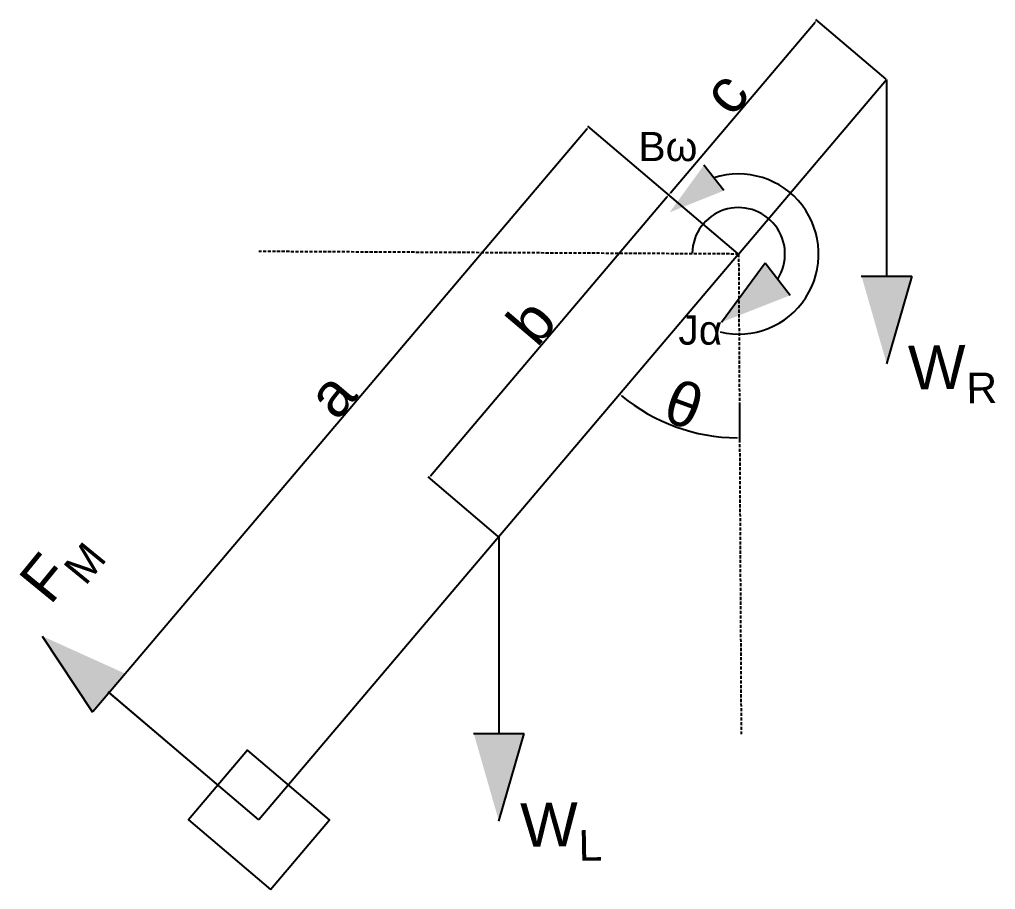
# Model space of a CAD drawing. Header units: millimetres. Extents: x 1522 to 6010, y 844 to 2010.
# Drawn here: x 2940 to 3944, y 1116 to 2010 of the extents above; entities that cross this region are included whole.
import ezdxf

# ---------------------------------------------------------------- set-up
doc = ezdxf.new("R2010")
doc.units = ezdxf.units.MM
doc.linetypes.add('LÍNEAS_OCULTAS2', pattern=[4.7625, 3.175, -1.5875])
doc.styles.get("Standard").update_dxf_attribs({"font": 'arial.ttf'})
doc.dimstyles.new('ISO-25', dxfattribs={"dimtxt": 2.5, "dimasz": 2.5, "dimexe": 1.25, "dimexo": 0.625, "dimtad": 1, "dimtxsty": 'Standard', "dimcen": 2.5, "dimadec": 0, "dimazin": 0, "dimtfac": 1, "dimtmove": 0, "dimatfit": 3, "dimfxl": 1, "dimarcsym": 0})

# ---------------------------------------------------------------- blocks, each defined once
blk = doc.blocks.new('*D62')
at = {"color": 0, "lineweight": -2, "transparency": 16777216}
blk.add_line((3680.3, 1613.2), (3680.5, 1578.9), dxfattribs=at)
blk.add_arc((3679.4, 1769.1), 188.9, 230.4512, 269.5717, dxfattribs=at)
at = {"color": 0, "transparency": 16777216}
for points in [[(3558.9, 1623.1), (3559.4, 1623.8), (3557.2, 1625)], [(3678, 1580.6), (3678, 1579.8), (3680.5, 1580.2)]]:
    blk.add_solid(points, dxfattribs=at)
at = {"layer": 'Defpoints', "color": 0, "transparency": 16777216}
for p in [(3679.4, 1769.1), (3679.4, 1769.1), (3680.3, 1613.8), (3594.4, 1600.4), (3186.2, 1187.6)]:
    blk.add_point(p, dxfattribs=at)
at = {"color": 0, "transparency": 16777216, "insert": (3623, 1614), "char_height": 2.5, "attachment_point": 5, "rotation": 340.0114}
blk.add_mtext('{\\H18x;θ}', dxfattribs=at)
blk = doc.blocks.new('*D63')
at = {"color": 0, "lineweight": -2, "transparency": 16777216}
for p, q in [((3033.7, 1320.3), (3523.7, 1898)), ((3678.9, 1769.5), (3524.3, 1900.7)), ((3185.7, 1188), (3031.1, 1319.2))]:
    blk.add_line(p, q, dxfattribs=at)
at = {"color": 0, "transparency": 16777216}
for points in [[(3523.4, 1898.2), (3524, 1897.7), (3525.3, 1899.9)], [(3033.3, 1320.6), (3034, 1320), (3032, 1318.4)]]:
    blk.add_solid(points, dxfattribs=at)
at = {"layer": 'Defpoints', "color": 0, "transparency": 16777216}
for p in [(3525.3, 1899.9), (3679.4, 1769.1), (3186.2, 1187.6)]:
    blk.add_point(p, dxfattribs=at)
at = {"color": 0, "transparency": 16777216, "insert": (3260.8, 1624.3), "char_height": 2.5, "attachment_point": 5, "rotation": 49.693}
blk.add_mtext('{\\H18x;a}', dxfattribs=at)
blk = doc.blocks.new('*D64')
at = {"color": 0, "lineweight": -2, "transparency": 16777216}
for p, q in [((3362.7, 1541.2), (3606, 1828.1)), ((3678.9, 1769.5), (3606.7, 1830.8)), ((3432.3, 1478.8), (3360.1, 1540.1))]:
    blk.add_line(p, q, dxfattribs=at)
at = {"color": 0, "transparency": 16777216}
for points in [[(3605.7, 1828.3), (3606.4, 1827.8), (3607.7, 1830)], [(3362.3, 1541.4), (3363, 1540.9), (3361, 1539.2)]]:
    blk.add_solid(points, dxfattribs=at)
at = {"layer": 'Defpoints', "color": 0, "transparency": 16777216}
for p in [(3607.7, 1830), (3679.4, 1769.1), (3432.8, 1478.4)]:
    blk.add_point(p, dxfattribs=at)
at = {"color": 0, "transparency": 16777216, "insert": (3466.4, 1699.8), "char_height": 2.5, "attachment_point": 5, "rotation": 49.693}
blk.add_mtext('{\\H18x;b}', dxfattribs=at)
blk = doc.blocks.new('*D65')
at = {"color": 0, "lineweight": -2, "transparency": 16777216}
for p, q in [((3609.3, 1831.9), (3758.2, 2007.4)), ((3831.1, 1948.9), (3758.8, 2010.1)), ((3678.9, 1769.5), (3606.7, 1830.8))]:
    blk.add_line(p, q, dxfattribs=at)
at = {"color": 0, "transparency": 16777216}
for points in [[(3757.9, 2007.7), (3758.5, 2007.1), (3759.8, 2009.3)], [(3609, 1832.2), (3609.6, 1831.6), (3607.7, 1830)]]:
    blk.add_solid(points, dxfattribs=at)
at = {"layer": 'Defpoints', "color": 0, "transparency": 16777216}
for p in [(3759.8, 2009.3), (3831.5, 1948.5), (3679.4, 1769.1)]:
    blk.add_point(p, dxfattribs=at)
at = {"color": 0, "transparency": 16777216, "insert": (3665.8, 1934.8), "char_height": 2.5, "attachment_point": 5, "rotation": 49.693}
blk.add_mtext('{\\H18x;c}', dxfattribs=at)

msp = doc.modelspace()

# ---------------------------------------------------------------- hatches: boundary and pattern name
h = msp.add_hatch(color=256)
h.dxf.hatch_style = 1
h.paths.add_polyline_path([(3608.568, 1812.003), (3643.799, 1860.5), (3664.273, 1834.283)])
h = msp.add_hatch(color=256)
h.dxf.hatch_style = 1
h.paths.add_polyline_path([(3661.752, 1698.975), (3732.457, 1726.712), (3706.836, 1760.18)])
h = msp.add_hatch(color=256)
h.dxf.hatch_style = 1
h.paths.add_polyline_path([(3831.692, 1656.338), (3805.858, 1746.344), (3857.823, 1746.344)])
h = msp.add_hatch(color=256)
h.dxf.hatch_style = 1
h.paths.add_polyline_path([(2963.309, 1376.487), (3048.659, 1337.965), (3015.043, 1298.337)])
h = msp.add_hatch(color=256)
h.dxf.hatch_style = 1
h.paths.add_polyline_path([(3432.941, 1186.263), (3407.107, 1276.269), (3459.072, 1276.269)])

# ---------------------------------------------------------------- linework, layer by layer
for p, q in [((3679.42, 1769.117), (3831.545, 1948.452)), ((3831.545, 1948.452), (3831.545, 1746.344)), ((3664.273, 1834.283), (3643.799, 1860.5)), ((3679.42, 1769.117), (3186.167, 1187.636)), ((3661.752, 1698.975), (3706.836, 1760.18)), ((3706.836, 1760.18), (3732.457, 1726.712)), ((3831.692, 1656.338), (3857.823, 1746.344)), ((3432.794, 1478.376), (3432.794, 1276.269)), ((2963.309, 1376.487), (3015.043, 1298.337)), ((3186.167, 1187.636), (3032.042, 1318.376)), ((3432.941, 1186.263), (3459.072, 1276.269))]:
    msp.add_line(p, q)
at = {"linetype": 'LÍNEAS_OCULTAS2'}
for q in [(3186.167, 1771.735), (3682.038, 1275.864)]:
    msp.add_line((3679.42, 1769.117), q, dxfattribs=at)
for points in [[(3805.562, 1746.344), (3857.527, 1746.344)], [(3048.85, 1338.19), (3015.234, 1298.562)], [(3406.811, 1276.269), (3458.776, 1276.269)]]:
    msp.add_lwpolyline(points)
msp.add_lwpolyline([(3197.992, 1116.101), (3258.673, 1187.636), (3174.343, 1259.171), (3113.661, 1187.636)], close=True)
for radius, start, end in [(82.288, 256.564951, 107.967765), (47.719, 327.455756, 178.858571)]:
    msp.add_arc((3679.42, 1769.117), radius, start, end)

# ---------------------------------------------------------------- texts
at = {"char_height": 30, "attachment_point": 1}
for s, width, insert in [('\\A1;\\pxqc;B{\\A0;ω}', 100.31938, (3556.624, 1894.625)), ('\\A1;\\pxqc;J{\\A0;α}', 59.44833, (3610.388, 1706.013))]:
    msp.add_mtext_dynamic_manual_height_columns(s, width=width, gutter_width=96.462, heights=[0], dxfattribs=dict(at, insert=insert))
at = {"char_height": 45, "attachment_point": 1}
for s, insert, rotation in [('\\A1;W{\\H0.7x;\\S^ R;}', (3853.418, 1674.767), 1.028326), ('\\A1;F{\\H0.7x;\\S^ M;}', (2936.745, 1435.768), 50.721366), ('\\A1;W{\\H0.7x;\\S^ L;}', (3454.667, 1204.692), 1.028326)]:
    msp.add_mtext_dynamic_manual_height_columns(s, width=79.04796, gutter_width=96.462, heights=[0], dxfattribs=dict(at, insert=insert, rotation=rotation))

# ---------------------------------------------------------------- dimensions: what is measured, and where the dimension line sits
for p1, p2, distance, text, picture, middle in [((3679.42, 1769.117), (3831.545, 1948.452), 94.095, '{\\H18x;c}', '*D65', (3665.811, 1934.85)), ((3186.167, 1187.636), (3679.42, 1769.117), 202.108, '{\\H18x;a}', '*D63', (3260.753, 1624.314)), ((3432.794, 1478.376), (3679.42, 1769.117), 94.095, '{\\H18x;b}', '*D64', (3466.436, 1699.812))]:
    dim = msp.add_aligned_dim(p1=p1, p2=p2, distance=distance, text=text, dimstyle='ISO-25')
    dim.commit()
    dim.dimension.update_dxf_attribs({"geometry": picture, "text_midpoint": middle})
dim = msp.add_angular_dim_2l(base=(3594.353, 1600.429), line1=((3679.42, 1769.117), (3680.314, 1613.805)), line2=((3679.42, 1769.117), (3186.167, 1187.636)), text='{\\H18x;θ}', dimstyle='ISO-25')
dim.commit()
dim.dimension.update_dxf_attribs({"geometry": '*D62', "text_midpoint": (3623.002, 1614.013)})

doc.saveas('drawing.dxf')
